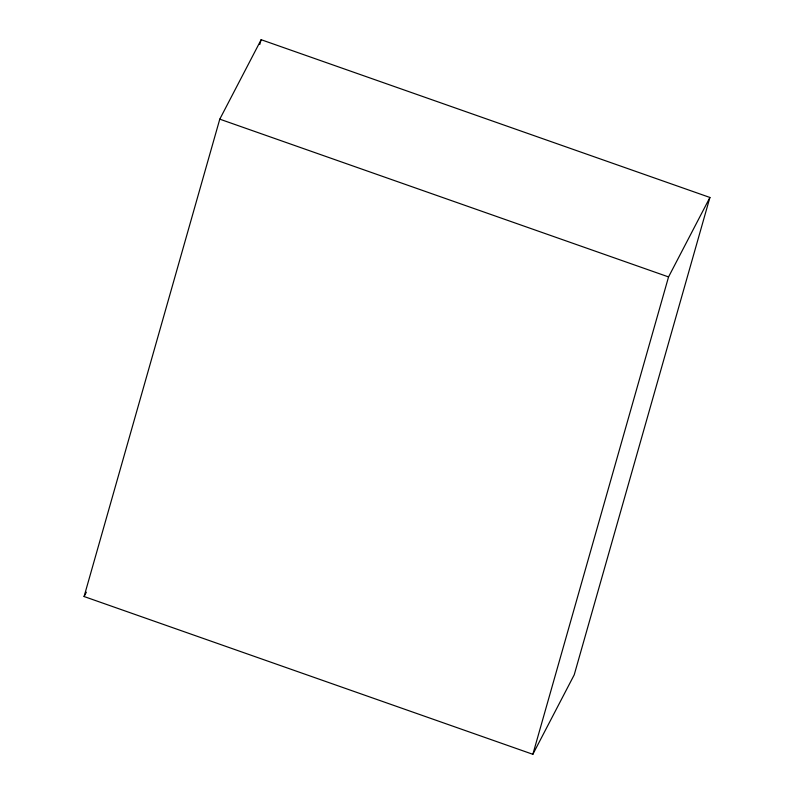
<?xml version="1.0" encoding="UTF-8"?>
<svg xmlns="http://www.w3.org/2000/svg" width="794" height="794" viewBox="0 0 794 794"><rect width="100%" height="100%" fill="white"/><g stroke="black" fill="none" stroke-linecap="round" stroke-linejoin="round"><path stroke-width="1.19" d="M84.085 596.532L219.779 119.16L261.147 39.7L709.915 197.468L574.221 674.84L532.853 754.3L84.085 596.532L86.357 592.175M259.787 44.464L261.147 39.7M532.853 754.3L668.548 276.927L709.915 197.468M219.779 119.16L668.548 276.927"/></g></svg>
